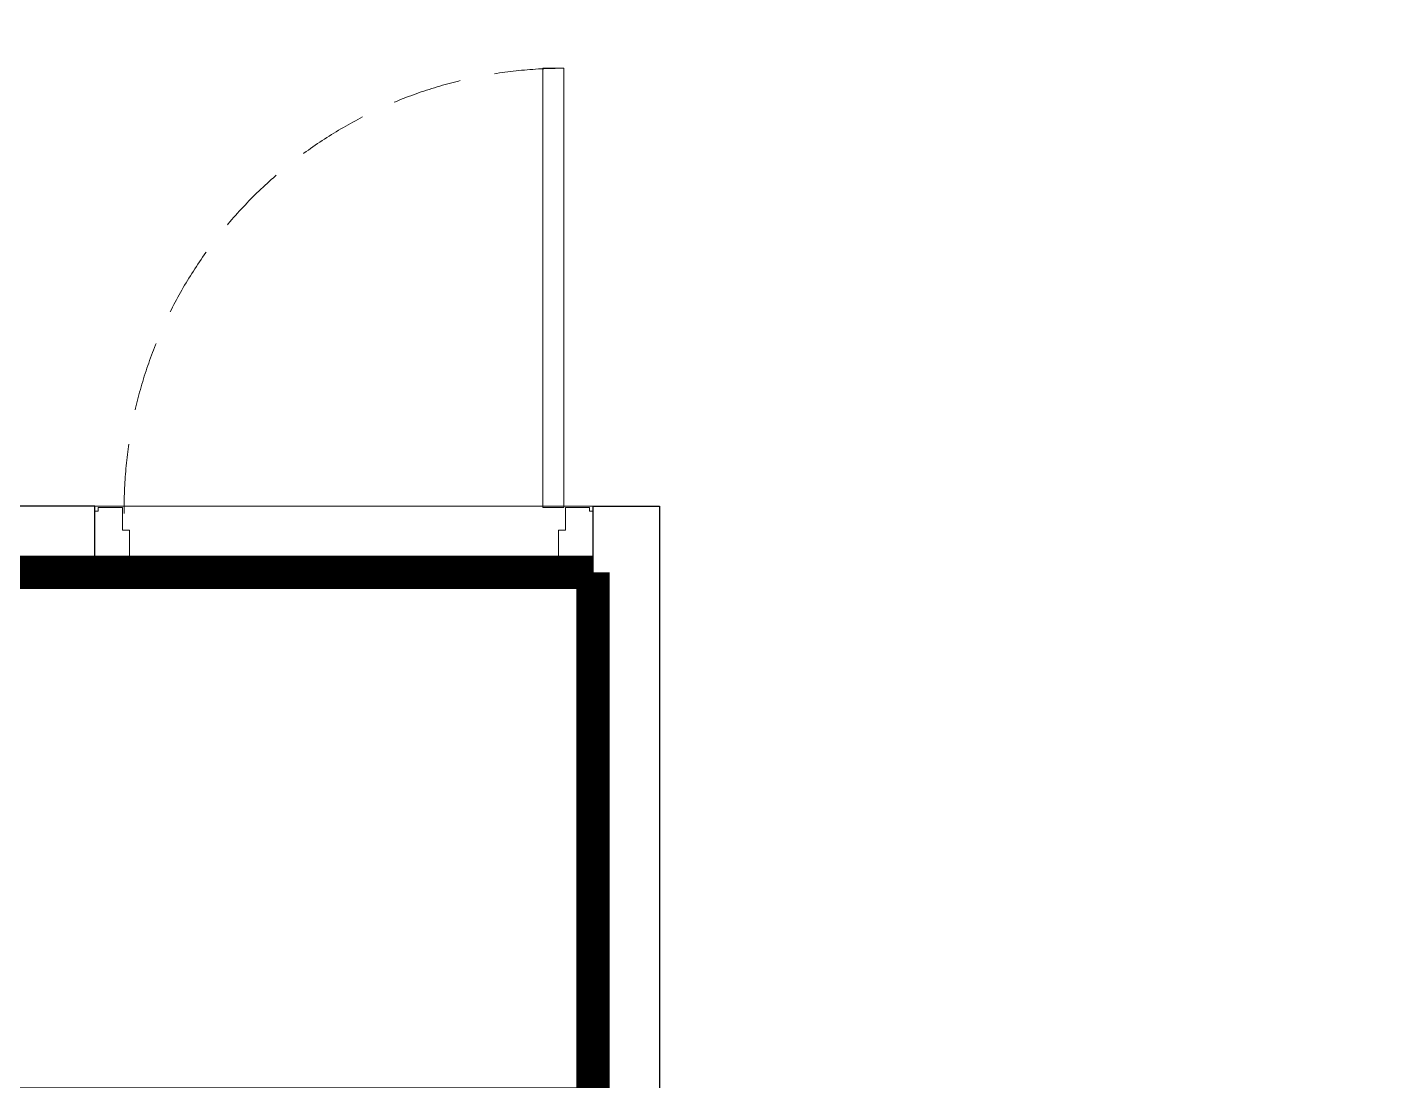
# Model space of a CAD drawing. Header units: feet. Extents: x 3707367 to 3726033, y -4892163 to -4885963.
# Drawn here: x 3722159 to 3724200, y -4890299 to -4888713 of the extents above; entities that cross this region are included whole.
import ezdxf

# ---------------------------------------------------------------- set-up
doc = ezdxf.new("R2010")
doc.units = ezdxf.units.FT
doc.header["$LTSCALE"] = 33
doc.header["$MEASUREMENT"] = 0
for name, pattern in [('a_p6_plan_L18$0$HIDDEN', [0.375, 0.25, -0.125]), ('ACAD_ISO03W100', [30, 12, -18]), ('HIDDEN2', [4.7625, 3.175, -1.5875])]:
    doc.linetypes.add(name, pattern=pattern)
for name, color, linetype, lineweight in [('Door', 2, 'Continuous', 13), ('LENS-CURTAIN', 5, 'a_p6_plan_L18$0$HIDDEN', 9), ('LENS-DOOR', 34, 'Continuous', 20), ('LENS-PARTITION', 21, 'Continuous', 25), ('LENS_DIMENSION', 193, 'Continuous', 0)]:
    doc.layers.add(name, color=color, linetype=linetype, lineweight=lineweight)
doc.layers.add('LAMINATE FINISH', color=80, linetype='Continuous')

# ---------------------------------------------------------------- blocks, each defined once
blk = doc.blocks.new('*U37')
at = {"layer": 'LENS-DOOR'}
for p, q in [((548121.7, 1779235.3), (548121.7, 1778573.8)), ((548121.7, 1779235.3), (548153, 1779235.3)), ((548153, 1778573.8), (548153, 1779235.3)), ((547452.5, 1778573.8), (547488.9, 1778573.8)), ((547452.5, 1778568.6), (547452.5, 1778573.8)), ((547488.9, 1778539.9), (547488.9, 1778573.8)), ((548121.7, 1778573.8), (548153, 1778573.8)), ((548192.1, 1778573.8), (548155.6, 1778573.8)), ((548155.6, 1778539.9), (548155.6, 1778573.8)), ((548192.1, 1778568.6), (548192.1, 1778573.8)), ((547447.3, 1778568.6), (547452.5, 1778568.6)), ((547447.3, 1778484.1), (547447.3, 1778568.6)), ((548197.3, 1778568.6), (548192.1, 1778568.6)), ((548197.3, 1778484.1), (548197.3, 1778568.6)), ((547488.9, 1778539.9), (547499.3, 1778539.9)), ((547499.3, 1778478.9), (547499.3, 1778539.9)), ((548145.2, 1778478.9), (548145.2, 1778539.9)), ((548155.6, 1778539.9), (548145.2, 1778539.9)), ((547447.3, 1778484.1), (547452.5, 1778484.1)), ((547452.5, 1778478.9), (547452.5, 1778484.1)), ((547452.5, 1778478.9), (547499.3, 1778478.9)), ((548192.1, 1778478.9), (548145.2, 1778478.9)), ((548192.1, 1778478.9), (548192.1, 1778484.1)), ((548197.3, 1778484.1), (548192.1, 1778484.1))]:
    blk.add_line(p, q, dxfattribs=at)
at = {"layer": 'LENS-DOOR', "color": 7, "linetype": 'HIDDEN2'}
blk.add_ellipse((548153, 1778573.8), major_axis=(-661.5, 0), ratio=1, start_param=-1.570791, end_param=0.051209, dxfattribs=at)

msp = doc.modelspace()

# ---------------------------------------------------------------- linework, layer by layer
at = {"layer": 'LAMINATE FINISH', "color": 85, "linetype": 'ACAD_ISO03W100', "ltscale": 0.05, "const_width": 50}
for points in [[(3719661.1, -4890483.5), (3719661.1, -4890333.5), (3723011.1, -4890333.5), (3723011.1, -4889533.5)], [(3722261.1, -4889533.5), (3721111.1, -4889533.5)], [(3722261.1, -4889533.5), (3723011.1, -4889533.5)]]:
    msp.add_lwpolyline(points, dxfattribs=at)
at = {"layer": 'LENS-CURTAIN', "ltscale": 5}
msp.add_lwpolyline([(3723011.1, -4889533.5), (3722261.1, -4889533.5), (3722261.1, -4889433.5), (3723011.1, -4889433.5)], close=True, dxfattribs=at)
at = {"layer": 'LENS-PARTITION'}
for points in [[(3721111.1, -4889533.5), (3722261.1, -4889533.5), (3722261.1, -4889433.5), (3721111.1, -4889433.5)], [(3723011.1, -4889433.5), (3723111.1, -4889433.5), (3723111.1, -4890333.5), (3723011.1, -4890333.5)]]:
    msp.add_lwpolyline(points, close=True, dxfattribs=at)
at = {"layer": 'LENS_DIMENSION'}
msp.add_lwpolyline([(3725521.1, -4887808.5), (3725221.1, -4887808.5), (3723906.1, -4887808.5), (3723906.1, -4886193.5), (3721680.3, -4886193.5), (3721680.3, -4888569.6), (3721680.3, -4889433.5), (3722261.1, -4889433.5), (3723011.1, -4889433.5), (3723111.1, -4889433.5), (3723111.1, -4890333.5), (3724061.1, -4890333.5), (3724161.1, -4890333.5), (3724161.1, -4891933.5), (3725521.1, -4891933.5), (3725521.1, -4891913.5), (3725777.1, -4891913.5), (3725777.1, -4891933.5), (3725918.5, -4891933.5), (3725918.5, -4888857.5), (3725771.1, -4888857.5), (3725521.1, -4888857.5), (3725521.1, -4887808.5)], close=True, dxfattribs=at)

# ---------------------------------------------------------------- block references
at = {"layer": 'Door'}
msp.add_blockref('*U37', (3174813.8, -6668009.8), dxfattribs=at)

doc.saveas('drawing.dxf')
